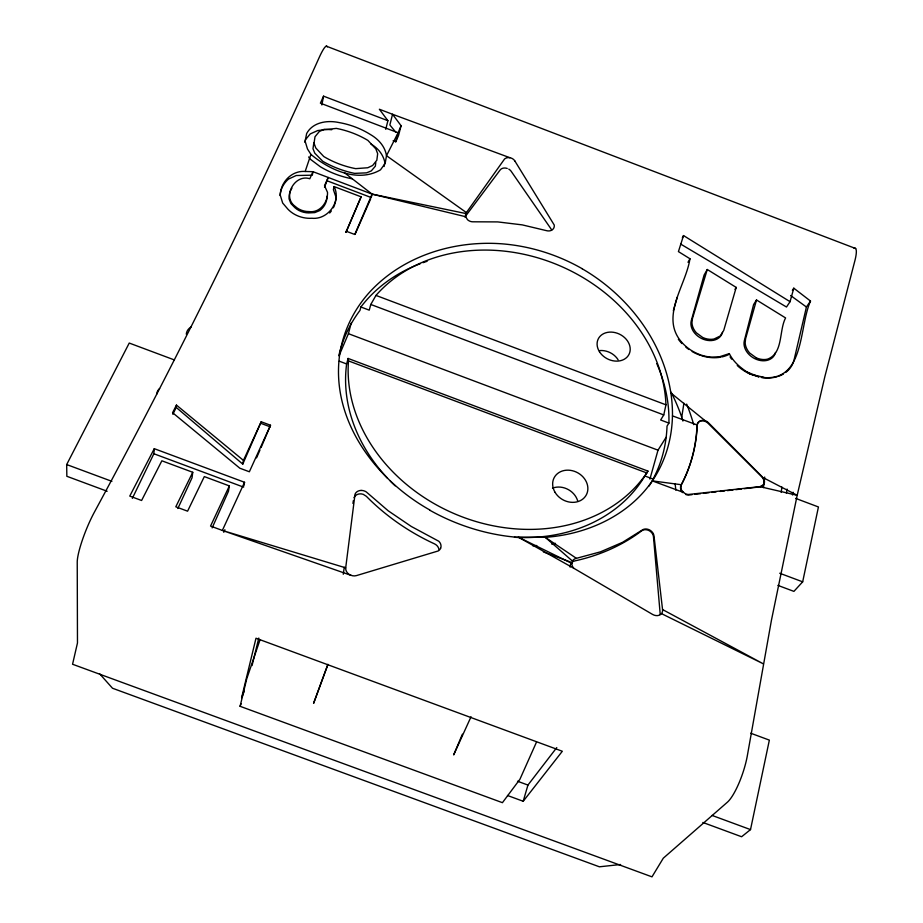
<?xml version="1.0" encoding="UTF-8"?>
<svg xmlns="http://www.w3.org/2000/svg" width="923" height="923" viewBox="0 0 923 923"><rect width="100%" height="100%" fill="white"/><g stroke="black" fill="none" stroke-linecap="round" stroke-linejoin="round"><path stroke-width="1.38" d="M132.335 498.385L153.864 453.747L154.279 448.682L244.549 482.279L243.868 485.936M176.201 407.412L176.443 405.093L243.441 460.392L242.772 464.119L176.201 407.412L172.878 414.312M375.799 162.575L375.361 166.163L371.311 170.893L366.546 172.855L354.582 173.374A80.993 60.93 15.7 0 1 322.808 161.306L314.801 153.206L312.978 148.73L313.855 142.777M440.606 548.308A7.742 6.392 22.9 0 1 438.09 550.996L356.509 575.583C351.617 577.094 345.248 573.321 345.698 567.841L355.009 494.267A7.672 6.323 17.8 0 1 361.101 490.413M154.279 448.682L129.762 496.089L141.6 500.485L161.86 460.796L192.745 472.288L192.042 477.802L177.851 508.492M343.287 574.268L344.256 567.184M352.955 503.462L353.347 500.624M680.793 486.929L681.359 484.737A199.23 162.436 33.9 0 0 697.292 425.03C697.638 419.434 705.449 419.077 708.46 422.757L762.236 476.787L764.429 480.998A7.107 5.711 35.4 0 1 763.459 484.794L759.917 486.652L688.339 494.486A7.222 5.838 32.8 0 1 684.566 493.228L682.535 491.474M573.725 568.222L518.322 537.163L545.285 537.336L576.39 558.334L600.446 551.85L622.483 542.366L642.096 530.114A7.349 5.965 32.2 0 1 646.804 529.052L648.119 529.341A7.349 5.953 32.5 0 1 654.003 535.94L662.552 609.549A7.661 6.161 34.5 0 1 661.468 613.622L660.418 614.591A7.569 6.069 34.1 0 1 652.596 614.441L573.725 568.222A7.534 6.149 30 0 1 571.845 563.388L572.468 561.08A7.534 6.149 30 0 1 576.402 558.346M682.916 421.038L681.751 417.184L683.908 403.247M384.13 166.498L384.833 162.275C383.114 154.326 377.761 147.934 370.804 143.942M192.745 472.288L175.797 506.808L187.588 511.18L204.318 476.591L229.366 485.913L228.443 491.336L212.152 527.898M242.772 464.119L261.197 421.765L270.52 425.238L261.094 447.517M321.862 104.98L323.546 96.165L387.891 120.694L385.756 129.324M304.959 142.419L305.525 139.615L310.243 133.916L317.731 130.547L336.318 128.389A83.739 71.129 13.2 0 1 367.908 140.411L375.857 148.915L377.669 153.714L376.826 160.233L372.627 165.494L367.769 167.755L355.667 168.644A81.236 65.96 15.1 0 1 323.765 156.529L315.804 148.015L314.039 143.227L315.008 136.731L319.312 131.516L324.238 129.278L331.795 129.716M324.515 187.334L328.207 177.458L324.527 185.708L327.515 192.353C327.953 202.46 319.854 213.132 308.917 211.575A16.96 13.857 13.1 0 1 295.21 206.383C281.85 197.084 294.656 173.732 309.805 178.75L313.001 171.69L372.096 194.118L465.688 216.72L467.511 219.686A6.715 5.596 20 0 0 473.257 221.808L497.739 221.912L522.245 224.877L546.404 230.635A6.669 5.584 23.1 0 0 553.073 229.089A6.749 5.653 23.4 0 0 554.215 224.993L514.884 161.017M702.865 822.462L741.607 836.746L750.514 829.604L769.355 740.119L750.722 733.22M777.893 585.39L793.907 591.378L802.675 581.836L818.436 506.969L795.626 498.385M361.112 196.83L345.952 232.331L361.112 196.83L334.045 186.561L333.388 189.619L335.937 197.049A37.785 29.478 13.5 0 1 335.107 203.233M652.78 479.614A170.617 140.054 32.6 0 0 667.029 426.114L668.91 423.103L660.66 419.988L663.764 414.935L665.956 404.828A163.163 134.712 23.6 0 0 551.666 262.49A163.163 134.712 23.6 0 0 375.961 295.429L370.792 304.463L369.235 310.151L360.881 307.001L359.982 310.405A170.617 141.127 14.5 0 0 338.81 355.759M792.476 494.993L793.099 492.224M792.361 290.353L793.792 288.184L810.509 301.06L806.425 307.013L794.149 359.566A37.047 28.601 31.3 0 1 785.692 372.488M536.494 742.115L519.914 779.289L502.424 802.675L240.084 706.303L246.753 678.774L260.067 639.685M252.048 665.564L258.798 638.047M393.117 140.781L395.782 141.796L398.101 132.774L401.078 125.713L392.54 114.267L379.376 109.249L387.891 120.694M401.078 125.713L398.528 135.543L395.782 141.796M339.433 354.836L348.421 333.688L351.167 323.085M387.498 478.183A161.663 133.985 23.6 0 1 346.633 363.962L348.109 358.447L647.946 471.099L644.854 475.968A161.663 133.985 23.6 0 1 514.469 537.278M810.509 301.06C798.626 327.527 805.191 383.091 761.371 377.276M680.62 244.053L786.488 307.024L790.053 301.694L793.792 288.184M649.907 479.095L658.007 450.17L666.094 437.317M756.099 357.743A16.868 13.787 32.8 0 0 767.325 359.22C783.465 353.555 778.804 330.676 785.588 317.939L756.514 299.975L745.588 338.753L745.161 342.941A16.949 13.926 32.3 0 0 749.684 353.036L756.11 357.732M673.34 310.728L677.263 297.183M736.208 287.411L723.724 330.457L720.171 336.041L714.033 339.006A16.845 13.857 30.7 0 1 702.749 337.506L696.357 332.811A16.926 13.995 30.2 0 1 691.938 322.762L692.446 318.585L707.272 269.493L736.208 287.411L734.996 289.395M507.488 795.488L523.203 801.268L527.944 785.069L556.765 747.584M790.053 301.694L683.528 235.573L678.428 251.598L689.954 258.752C685.974 285.265 660.268 316.185 680.886 341.256A37.001 30.263 30.4 0 0 711.125 357.109L719.432 356.786L729.32 353.613C733.831 362.808 742.034 369.027 750.549 374.265A37.047 28.601 31.3 0 1 737.235 365.508M334.045 186.561C341.718 201.133 328.138 219.962 311.928 218.255A25.948 21.137 13.1 0 1 287.895 209.163L282.669 203.025L280.257 195.18C280.638 182.154 291.622 170.397 305.167 171.47L310.936 154.406L307.486 148.972L305.121 141.207L306.644 133.547C312.782 122.148 327.284 120.025 338.914 122.54A75.144 63.756 13.4 0 1 370.435 134.539C378.407 139.177 385.006 146.307 386.495 155.699L385.168 163.406L380.484 169.855C357.962 183.089 329.119 169.786 310.936 154.406M327.896 664.306L313.589 703.361L327.85 664.698M240.084 706.303L241.145 703.672M244.272 691.235L241.607 697.776L255.994 638.231L562.326 751.253L523.203 801.268M462.388 734.2L453.666 754.91L471.042 716.767M223.77 532.306L224.9 529.721M256.536 457.866L259.951 450.101M355.09 234.257L370.665 198.86M323.546 96.165L320.396 103.168L398.101 132.774L386.495 155.699L466.403 212.59L465.873 213.536A6.761 5.653 19.5 0 0 465.688 216.72M270.52 425.238L249.36 471.768L239.83 468.215L172.589 412.708L176.443 405.093M261.197 421.765L243.441 460.392M244.549 482.279L222.351 530.437L210.548 526.064L229.366 485.913M107.16 491.255L66.848 476.291L66.675 464.557L129.243 343.056L174.309 359.912M682.339 237.788L683.528 235.573M688.004 262.305L689.954 258.752M707.272 269.493L704.099 275.054L691.304 320.558A16.81 13.072 29.4 0 0 703.395 339.295A16.81 13.072 29.4 0 0 722.513 332.395M756.514 299.975L753.606 304.555L744.342 340.668A16.845 13.003 31.3 0 0 756.698 359.497A16.845 13.003 31.3 0 0 775.482 352.482M348.109 358.447L348.49 360.905A163.163 134.712 23.6 0 0 462.769 517.088A163.163 134.712 23.6 0 0 646.746 472.945L647.946 471.099M729.32 353.613L728.72 354.547A36.989 28.751 29.4 0 1 721.682 356.97M466.403 212.59L504.569 158.987A6.611 5.584 20.7 0 1 509.934 157.729A6.565 5.55 20.9 0 1 514.884 161.017M464.927 217.009L500.174 169.936A6.542 4.984 20.6 0 1 507.235 168.436M692.1 494.659L689.285 494.982A7.165 5.884 33.4 0 1 685.858 494.543M694.915 494.336L700.545 493.69M703.372 493.367L709.002 492.72M711.818 492.397L716.04 491.913M720.275 491.428L724.497 490.944M727.312 490.621L732.943 489.986M735.769 489.663L741.4 489.017M744.215 488.694L758.302 487.079M620.579 864.516L599.396 866.801L112.514 688.246L99.522 673.675M305.167 171.47L313.001 171.69L312.32 175.185L296.214 175.52L288.507 179.074A37.728 29.49 14.1 0 0 280.05 195.514M361.066 490.436L362.451 490.505A7.603 6.276 18 0 1 366.373 492.005L388.168 510.777L411.277 526.456L438.737 541.224A7.603 6.288 22.7 0 1 440.836 544.662L441.021 545.908A7.603 6.288 22.7 0 1 440.617 548.227M681.359 484.737L652.33 480.883C628.367 515.853 586.74 534.417 545.285 537.336L572.468 561.08M763.932 377.311L751.795 374.6M465.873 213.536L372.096 194.118L344.175 172.52M759.917 486.652L797.184 495.305L771.432 620.291L747.584 754.31A35.097 8.642 -71.3 0 1 727.336 802.249L663.302 858.182L651.984 876.85L72.559 664.248L77.474 642.95L77.232 562.269A35.582 6.115 -68.2 0 1 94.284 512.357C174.782 363.524 249.775 211.725 319.231 57.434A29.548 4.084 -71 0 1 327.25 46.842M345.698 567.841L222.351 530.437L351.098 575.364M751.91 374.692L758.718 376.838M758.948 376.849L747.411 372.142M582.136 268.755C633.986 298.717 673.098 354.674 672.475 415.881L697.292 425.03M712.06 815.424L750.514 829.604M517.526 781.239L527.944 785.069M509.934 157.729L392.54 114.267L389.864 124.974L395.932 132.37M683.481 492.421L652.33 480.883A172.186 140.769 32.6 0 0 672.452 415.881M66.675 464.557L111.891 481.344M543.359 551.896L570.299 561.945M153.864 453.747L243.637 487.148M779.727 573.241L802.675 581.836M260.897 423.357L270.197 426.83M370.792 304.463L663.764 414.935M348.421 333.688L658.007 450.17M348.49 360.905L646.758 472.945M339.318 361.205L346.644 363.962M644.854 475.968L653.299 479.129A170.467 141.311 23.6 0 1 648.973 486.098M346.206 231.235L354.778 234.477L372.096 194.118L371.242 197.545L327.48 180.943M375.973 295.418L665.956 404.828M326.246 46.15L855.633 248.518M518.322 537.163L571.845 563.388M661.468 613.622L763.263 663.799L662.552 609.549M762.86 477.491L797.184 495.305L824.874 376.572L854.571 261.913A29.213 5.792 -67.2 0 0 853.96 248.195M429.783 509.958C375.707 479.683 331.242 420.623 339.468 356.07A172.186 141.877 14.5 0 1 368.023 293.918C401.274 256.317 453.331 240.003 502.55 243.868A170.028 148.707 24.3 0 1 582.171 268.697M790.607 295.522L806.425 307.013M671.056 393.117L705.091 420.68M308.663 156.956L310.059 159.01L320.269 166.694A73.355 55.449 15.6 0 0 352.136 178.785M599.812 350.567A16.902 13.614 27 0 1 618.11 359.785M555.496 543.37A170.467 141.311 23.6 0 1 551.539 544.005M536.771 545.539A170.467 141.311 23.6 0 1 532.686 545.735M360.87 307.001A170.467 141.311 23.6 0 1 420.38 263.655M423.057 262.674A170.467 141.311 23.6 0 1 427.13 261.29M656.761 363.57A170.467 141.311 23.6 0 1 668.91 423.103M518.345 537.382A170.317 132.37 23.1 0 1 429.656 510.142M395.125 485.81A161.663 133.985 23.6 0 1 390.302 481.091M787.1 489.075A263.816 213.225 39.1 0 1 786.408 493.124M682.501 491.451A7.222 5.838 32.8 0 1 680.747 486.859M781.873 487.032A300.529 251.437 23.6 0 1 781.204 492.444M186.296 334.161A32.397 16.81 25.5 0 1 191.211 326.915M156.748 394.121A33.216 16.106 25 0 1 159.587 388.537M508.792 169.14A6.542 4.984 20.6 0 1 511.18 171.309L550.904 228.742A6.634 5.134 22.6 0 1 551.608 230.081M353.994 497.612A7.534 6.588 17.3 0 1 363.224 494.324L366.35 496.309A198.214 163.948 23.6 0 0 434.479 543.855A7.569 6.692 23.2 0 1 438.979 549.508M660.003 614.522A7.557 6.473 37.3 0 0 660.083 612.768L653.461 536.748A7.338 6.173 33.7 0 0 648.927 530.54A7.338 6.173 33.7 0 0 641.589 530.887A198.203 163.936 23.6 0 1 574.81 560.907A7.476 6.461 32.3 0 0 570.102 567.091M759.71 486.917A7.096 5.7 35.1 0 0 764.14 483.214A7.096 5.7 35.1 0 0 762.029 477.053L708.103 423.299A6.98 5.607 31.9 0 0 701.053 420.957A6.98 5.607 31.9 0 0 696.992 425.491A198.041 163.867 23.6 0 1 681.059 485.175A7.165 5.884 33.4 0 0 682.801 492.64M327.019 196.23A27.909 21.771 13.5 0 1 319.796 210.536L314.824 212.602L308.651 212.913A16.972 13.268 13.7 0 1 294.968 207.733L290.895 203.545L289.072 198.895A27.863 21.783 14.1 0 1 291.933 188.165M334.761 204.398A37.785 29.478 13.5 0 1 333.318 207.79M331.334 210.975A37.785 29.478 13.5 0 1 329.684 213.005M783.442 374A37.047 28.601 31.3 0 1 778.354 376.33M777.178 376.699A37.047 28.601 31.3 0 1 761.452 377.507M731.616 359.174A37.047 28.601 31.3 0 1 730.07 356.878M720.425 357.213A36.989 28.751 29.4 0 1 701.422 355.667M700.234 355.263A36.989 28.751 29.4 0 1 692.146 351.536M688.927 349.494A36.989 28.751 29.4 0 1 685.881 347.186M681.959 343.564A36.989 28.751 29.4 0 1 678.347 339.26M552.485 488.152A17.883 15.206 29 0 1 577.694 500.958M675.071 483.571A216.04 185.465 23.6 0 1 675.832 490.159M671.113 392.206A217.043 183.781 23.6 0 1 681.751 417.184M764.694 477.029A281.261 235.18 23.6 0 1 763.448 487.609M686.677 404.112A225.004 190.288 23.6 0 1 693.692 424.649M599.454 351.721A17.202 13.741 26.9 0 0 628.136 355.816A17.202 13.741 26.9 0 0 613.368 332.28A17.202 13.741 26.9 0 0 599.454 351.721M555.035 492.294A18.229 15.391 28.9 0 0 585.54 496.17A18.229 15.391 28.9 0 0 570.195 470.315A18.229 15.391 28.9 0 0 555.035 492.294"/></g></svg>
